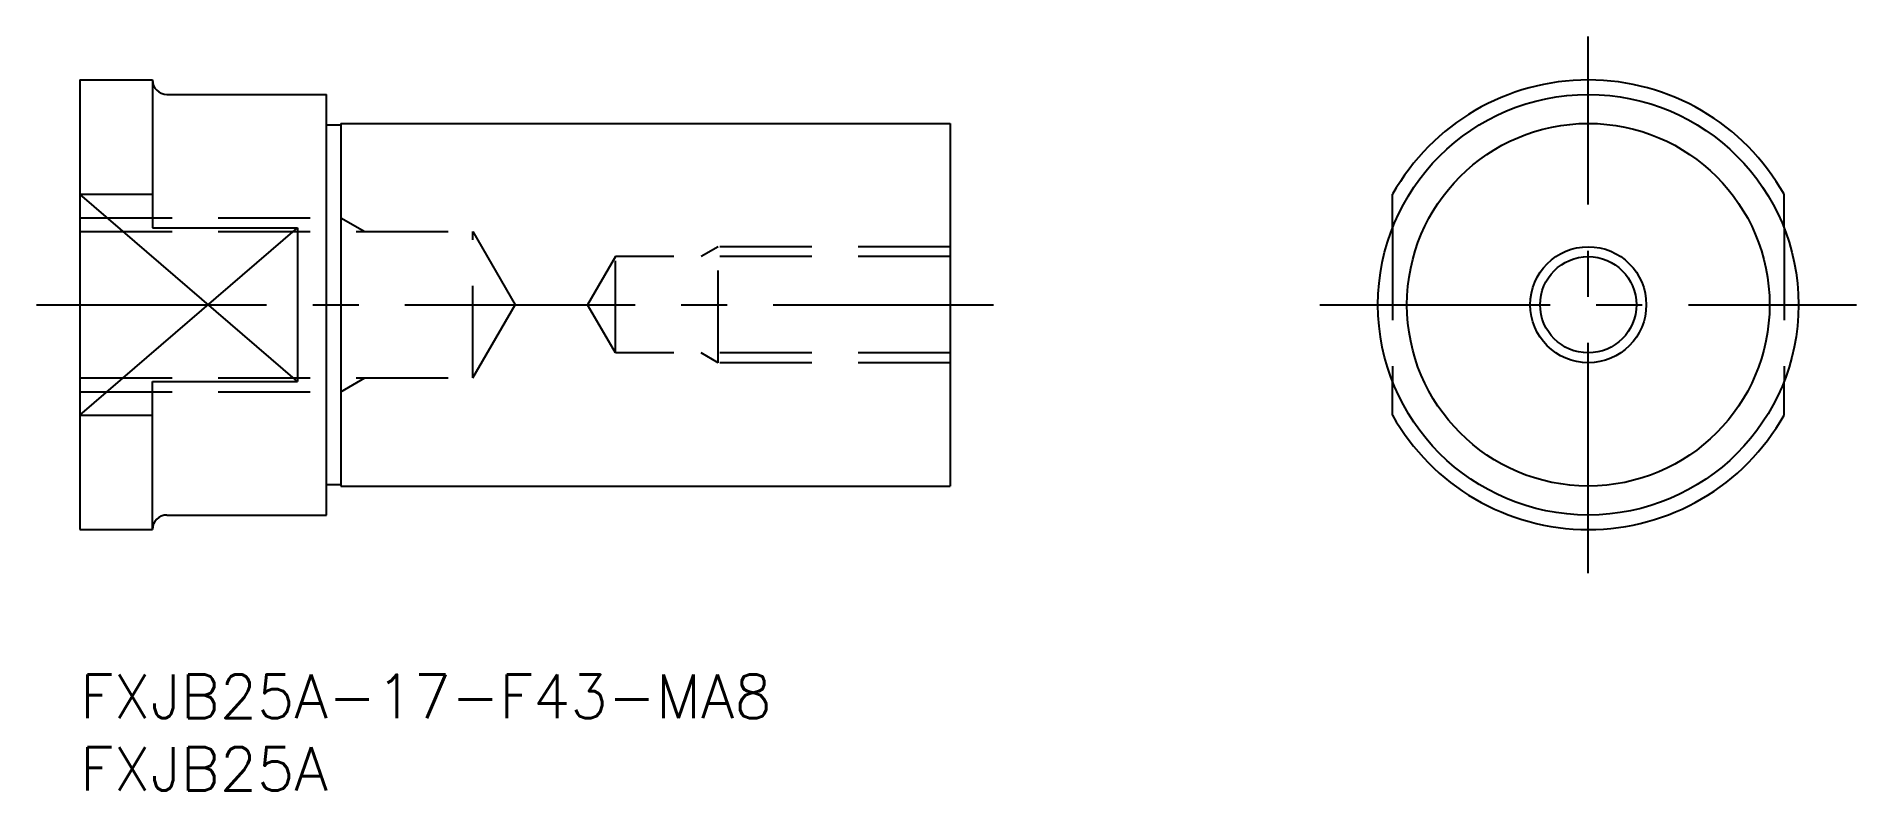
# Model space of a CAD drawing. Extents: x -3 to 122, y -8 to 44.
import ezdxf

# ---------------------------------------------------------------- set-up
doc = ezdxf.new("R2010")
doc.units = 0
doc.header["$LTSCALE"] = 0.5
doc.linetypes.add('CENTER', pattern=[50.8, 31.75, -6.35, 6.35, -6.35])
doc.linetypes.add('DASHED', pattern=[19.05, 12.7, -6.35])
for name, color, linetype in [('MSM_CENTER', 1, 'CENTER'), ('MSM_CONTINUOUS', 7, 'CONTINUOUS'), ('MSM_DASHED', 4, 'DASHED'), ('MSM_NARROW', 5, 'CONTINUOUS'), ('MSM_PART_NUMBER', 7, 'CONTINUOUS')]:
    doc.layers.add(name, color=color, linetype=linetype)
doc.styles.get("Standard").update_dxf_attribs({"font": 'txt.shx', "height": 3, "bigfont": 'bigfont.shx'})

msp = doc.modelspace()

# ---------------------------------------------------------------- linework, layer by layer
at = {"layer": 'MSM_CENTER'}
for p, q in [((104, 7), (104, 44)), ((-3, 25.5), (63, 25.5)), ((85.5, 25.5), (122.5, 25.5))]:
    msp.add_line(p, q, dxfattribs=at)
at = {"layer": 'MSM_CONTINUOUS'}
for p, q in [((0, 41), (0, 10)), ((0, 41), (5, 41)), ((5, 41), (5, 30.79)), ((6, 40), (17, 40)), ((17, 11), (17, 40)), ((17, 37.9), (18, 37.9)), ((18, 38), (60, 38)), ((18, 38), (18, 13)), ((60, 38), (60, 13)), ((0, 33.12), (5, 33.12)), ((90.5, 30.79), (90.5, 33.12)), ((117.5, 30.79), (117.5, 33.12)), ((5, 30.79), (15, 30.79)), ((15, 30.79), (15, 20.21)), ((5, 20.21), (15, 20.21)), ((5, 10), (5, 20.21)), ((90.5, 17.88), (90.5, 20.21)), ((117.5, 17.88), (117.5, 20.21)), ((0, 17.88), (5, 17.88)), ((17, 13.1), (18, 13.1)), ((18, 13), (60, 13)), ((6, 11), (17, 11)), ((0, 10), (5, 10))]:
    msp.add_line(p, q, dxfattribs=at)
for radius in [14.5, 12.5, 3.32]:
    msp.add_circle((104, 25.5), radius, dxfattribs=at)
for centre, radius, start, end in [((6, 41), 1, 180, 270), ((104, 25.5), 15.5, 29.4287, 150.5713), ((104, 25.5), 15.5, 209.4287, 330.5713), ((6, 10), 1, 90, 180)]:
    msp.add_arc(centre, radius, start, end, dxfattribs=at)
at = {"layer": 'MSM_DASHED'}
for p, q in [((0, 31.5), (18, 31.5)), ((18, 31.5), (19.64, 30.55)), ((0, 30.55), (27.08, 30.55)), ((27.08, 20.45), (27.08, 30.55)), ((27.08, 30.55), (30, 25.5)), ((90.5, 30.79), (90.5, 20.21)), ((117.5, 30.79), (117.5, 20.21)), ((44, 29.5), (42.83, 28.82)), ((60, 29.5), (44, 29.5)), ((44, 21.5), (44, 29.5)), ((36.92, 28.82), (35, 25.5)), ((60, 28.82), (36.92, 28.82)), ((36.92, 22.18), (36.92, 28.82)), ((27.08, 20.45), (30, 25.5)), ((36.92, 22.18), (35, 25.5)), ((60, 22.18), (36.92, 22.18)), ((44, 21.5), (42.83, 22.18)), ((60, 21.5), (44, 21.5)), ((0, 20.45), (27.08, 20.45)), ((18, 19.5), (19.64, 20.45)), ((0, 19.5), (18, 19.5))]:
    msp.add_line(p, q, dxfattribs=at)
at = {"layer": 'MSM_NARROW'}
for p, q in [((15, 20.21), (0, 33.12)), ((0, 17.88), (15, 30.79))]:
    msp.add_line(p, q, dxfattribs=at)
msp.add_circle((104, 25.5), 4, dxfattribs=at)

# ---------------------------------------------------------------- texts
at = {"layer": 'MSM_PART_NUMBER'}
for s, p in [('FXJB25A-17-F43-MA8', (0, -3)), ('FXJB25A', (0, -8))]:
    msp.add_text(s, height=3, dxfattribs=at).set_placement(p)

doc.saveas('drawing.dxf')
